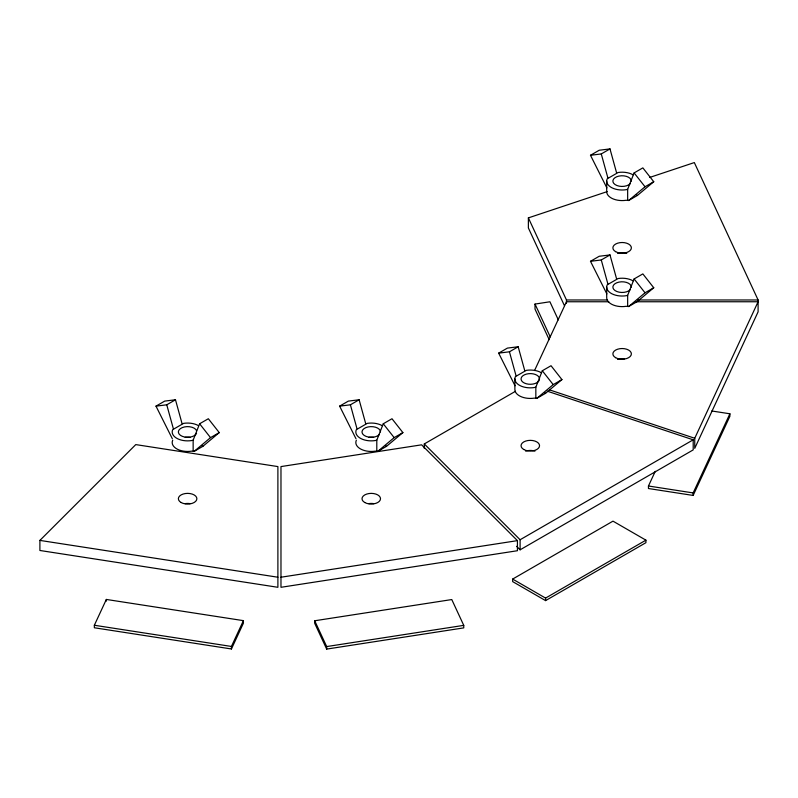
<?xml version="1.0" encoding="UTF-8"?>
<svg xmlns="http://www.w3.org/2000/svg" width="798" height="798" viewBox="0 0 798 798"><rect width="100%" height="100%" fill="white"/><g stroke="black" fill="none" stroke-linecap="round" stroke-linejoin="round"><path stroke-width="1.2" d="M193.146 450.78L193.146 440.197L199.61 423.778L208.338 418.741L219.251 432.596L202.882 446.321L194.163 451.359L191.61 451.149A15.421 8.908 0 0 1 172.717 440.237M376.796 450.78L376.796 440.197L383.259 423.778L391.988 418.741L402.89 432.596L386.531 446.321L377.803 451.359L375.25 451.149A15.421 8.908 0 0 1 356.357 440.237M535.837 397.763L535.837 387.18L542.301 370.761L551.029 365.723L561.932 379.579L545.573 393.304L536.845 398.342L534.291 398.132A15.421 8.908 0 0 1 514.88 389.534L514.88 378.95M627.657 199.909L627.657 189.335L634.121 172.917L642.849 167.879L653.752 181.735L637.393 195.46L628.674 200.498L626.121 200.278A15.421 8.908 0 0 1 606.699 191.68L606.699 181.096M627.657 305.943L627.657 295.36L634.121 278.941L642.849 273.904L653.752 287.759L637.393 301.484L628.674 306.522L626.121 306.312A15.421 8.908 0 0 1 606.699 297.704L606.699 287.13M534.54 370.551L566.47 301.754L608.774 301.754M711.766 410.98L729.891 413.783L729.891 416.297L693.153 495.438L648.455 488.526L648.455 486.002L655.278 471.309M649.602 177.475L694.33 162.573L758.1 299.978L758.1 311.828L694.739 448.346L694.739 438.272L758.1 301.754L636.156 301.754M693.153 495.438L693.153 492.925L729.891 413.783M94.354 625.253L106.343 599.448L243.41 620.645L243.41 623.168L231.43 648.974L94.354 627.767L94.354 625.253L231.43 646.45L243.41 620.645M198.522 425.663A15.421 8.908 0 0 0 183.62 423.359L172.717 429.653A15.421 8.908 0 0 0 191.61 440.566L193.146 440.197M382.172 425.663A15.421 8.908 0 0 0 367.27 423.359L356.357 429.653A15.421 8.908 0 0 0 375.25 440.566L376.796 440.197M633.033 174.802A15.421 8.908 0 0 0 618.131 172.498L607.228 178.792A15.421 8.908 0 0 0 626.121 189.705L627.657 189.335M541.214 372.656A15.421 8.908 0 0 0 526.311 370.352L515.398 376.646A15.421 8.908 0 0 0 534.291 387.549L535.837 387.18M633.033 280.826A15.421 8.908 0 0 0 618.131 278.522L607.228 284.826A15.421 8.908 0 0 0 626.121 295.729L627.657 295.36M39.9 540.406L135.77 444.596L277.894 466.581L277.894 587.298L39.9 550.48L39.9 540.406L277.894 577.223M194.163 451.359L210.522 437.633L219.251 432.596M628.674 200.498L645.033 186.772L653.752 181.735M377.803 451.359L394.162 437.633L402.89 432.596M628.674 306.522L645.033 292.796L653.752 287.759M536.845 398.342L553.204 384.616L561.932 379.579M172.348 438.76L155.989 406.142L164.707 401.105L175.48 399.768L182.084 423.728M606.859 187.899L590.49 155.281L599.218 150.243L609.991 148.907L616.595 172.867M155.989 406.142L166.762 404.805L175.48 399.768M590.49 155.281L601.273 153.944L609.991 148.907M355.988 438.76L339.629 406.142L348.357 401.105L359.13 399.768L365.723 423.728M606.859 293.933L590.49 261.305L599.218 256.268L609.991 254.931L616.595 278.891M339.629 406.142L350.402 404.805L359.13 399.768M590.49 261.305L601.273 259.968L609.991 254.931M515.029 385.753L498.67 353.135L507.398 348.098L518.171 346.761L524.765 370.721M498.67 353.135L509.443 351.798L518.171 346.761M424.287 448.416L424.287 443.937L515.448 391.309M520.106 549.822L520.106 539.747L693.203 439.818L693.203 449.892L520.106 549.822L516.585 546.311M512.645 579.079L612.984 521.144L645.921 540.156L645.921 542.68L545.573 600.615L512.645 581.602L512.645 579.079L545.573 598.091L645.921 540.156M564.385 305.554L528.376 227.959L528.376 217.884L607.228 191.6M549.184 339.649L535.019 309.125L535.019 304.078L549.912 301.774L558.311 319.868M280.976 577.223L517.433 540.635L517.433 550.72L280.976 587.298L280.976 466.581L421.613 444.825L517.433 540.635M314.701 620.764L451.778 599.557L463.748 625.363L463.748 627.886L326.681 649.093L314.701 623.288L314.701 620.764L326.681 646.57L326.681 649.093M326.681 646.57L463.748 625.363M528.376 217.884L566.47 299.978L607.537 299.978M637.403 299.978L758.1 299.978M648.455 486.002L693.153 492.925M549.972 390.013L694.739 438.272M547.248 391.16L693.203 439.818M636.385 194.872L637.393 195.46M544.565 392.726L545.573 393.304M385.524 445.743L386.531 446.321M201.874 445.743L202.882 446.321M424.287 443.937L520.106 539.747M634.121 172.917L645.033 186.772M634.121 278.941L645.033 292.796M542.301 370.761L553.204 384.616M383.259 423.778L394.162 437.633M199.61 423.778L210.522 437.633M535.019 304.078L550.231 336.866M601.273 153.944L607.867 177.904M601.273 259.968L607.867 283.928M509.443 351.798L516.047 375.758M350.402 404.805L356.995 428.765M166.762 404.805L173.356 428.765M566.47 299.978L566.47 303.33M545.573 598.091L545.573 600.615M231.43 646.45L231.43 648.974M106.343 599.448L106.343 601.123M630.141 289.804A9.257 5.347 0 0 1 615.039 290.562A9.257 5.347 0 0 1 618.959 282.103A9.257 5.347 0 0 1 631.378 287.13M630.141 183.769A9.257 5.347 0 0 1 615.039 184.538A9.257 5.347 0 0 1 618.959 176.079A9.257 5.347 0 0 1 631.378 181.096M196.557 433.344A9.257 5.347 0 0 1 182.303 436.336A9.257 5.347 0 0 1 182.303 427.588A9.257 5.347 0 0 1 196.557 430.581M185.216 437.384A9.257 5.347 0 0 1 190.014 437.384M379.279 434.631A9.257 5.347 0 0 1 364.167 435.399A9.257 5.347 0 0 1 368.097 426.94A9.257 5.347 0 0 1 380.516 431.967M368.866 437.384A9.257 5.347 0 0 1 373.654 437.384M539.239 380.337A9.257 5.347 0 0 1 524.356 383.04A9.257 5.347 0 0 1 526.391 374.102A9.257 5.347 0 0 1 539.558 378.95M617.502 253.305A9.257 5.347 0 0 1 626.749 253.305M617.502 359.329A9.257 5.347 0 0 1 624.525 358.791M525.673 451.149A9.257 5.347 0 0 1 534.929 451.149M368.866 503.628A9.257 5.347 0 0 1 373.654 503.628M185.216 503.628A9.257 5.347 0 0 1 190.014 503.628M615.577 251.629A9.257 5.347 0 0 0 631.068 249.235A9.257 5.347 0 0 0 619.727 242.692A9.257 5.347 0 0 0 615.577 251.629M615.577 357.654A9.257 5.347 0 0 0 631.068 355.26A9.257 5.347 0 0 0 619.727 348.716A9.257 5.347 0 0 0 615.577 357.654M523.757 449.483A9.257 5.347 0 0 0 539.239 447.079A9.257 5.347 0 0 0 527.907 440.536A9.257 5.347 0 0 0 523.757 449.483M364.716 502.491A9.257 5.347 0 0 0 380.197 500.097A9.257 5.347 0 0 0 368.866 493.553A9.257 5.347 0 0 0 364.716 502.491M181.066 502.491A9.257 5.347 0 0 0 196.557 500.097A9.257 5.347 0 0 0 185.216 493.553A9.257 5.347 0 0 0 181.066 502.491"/></g></svg>
